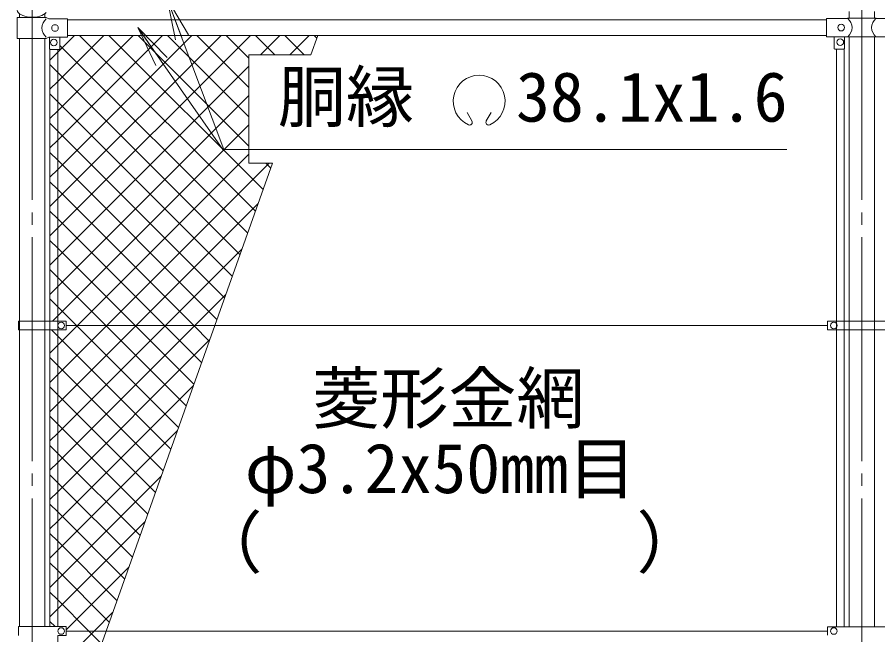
# Model space of a CAD drawing. Units: millimetres, scale not verified. Extents: x -10500 to 10500, y -7425 to 7425.
# Drawn here: x -8600 to -6526, y 831 to 2321 of the extents above; entities that cross this region are included whole.
import ezdxf
from ezdxf.enums import TextEntityAlignment as Align

# ---------------------------------------------------------------- set-up
doc = ezdxf.new("R2010")
doc.units = ezdxf.units.MM
doc.header["$LTSCALE"] = 30
doc.linetypes.add('LONG_CHAIN', pattern=[21, 18, -1, 1, -1])
for name, color, linetype, lineweight in [('0-2_D-STR-TXT', 7, 'Continuous', 9), ('0-4_D-STR1', 1, 'Continuous', 9), ('0-7_D-BMK', 2, 'LONG_CHAIN', 9), ('0-9_0', 7, 'Continuous', 9), ('0-A_D-STR3', 3, 'Continuous', 9), ('0-B_D-STR2', 7, 'Continuous', 9)]:
    doc.layers.add(name, color=color, linetype=linetype, lineweight=lineweight)
doc.styles.add('ＭＳ ゴシック', font='')
doc.styles.get('ＭＳ ゴシック').set_extended_font_data('MS Gothic')

# ---------------------------------------------------------------- blocks, each defined once
blk = doc.blocks.new('_Open')
at = {"layer": '0-9_0'}
blk.add_line((-30, 5), (0, 0), dxfattribs=at)
blk.add_lwpolyline([(-30, -5), (0, 0), (-30, 0)], dxfattribs=at)

msp = doc.modelspace()

# ---------------------------------------------------------------- linework, layer by layer
at = {"layer": '0-2_D-STR-TXT'}
for p, q in [((-8104.67, 2001.42), (-8308.75, 2294.69)), ((-7504.27, 2070.84), (-7515.78, 2090.78)), ((-7469.59, 2070.84), (-7458.07, 2090.78))]:
    msp.add_line(p, q, dxfattribs=at)
msp.add_lwpolyline([(-6744.8, 2001.42), (-8102.03, 2001.42), (-8237.87, 2364.09)], dxfattribs=at)
for centre, radius, start, end in [((-7486.93, 2118.51), 62.51, 294.32478, 245.67522), ((-7509.96, 2067.39), 6.58, 245.67522, 30), ((-7463.89, 2067.39), 6.58, 150, 294.32478)]:
    msp.add_arc(centre, radius, start, end, dxfattribs=at)
at = {"layer": '0-4_D-STR1'}
for p, q in [((-8594.57, 2320), (-8594.57, 2329.16)), ((-8534.07, 2320), (-8534.07, 2329.16)), ((-6594.57, 2318.4), (-6594.57, 2334.51)), ((-6534.07, 2318.4), (-6534.07, 2334.51)), ((-8479.32, 2315), (-6649.32, 2315)), ((-8594.57, 850.5), (-8594.57, 2270)), ((-8534.07, 850.5), (-8534.07, 2270)), ((-8479.32, 2276.9), (-6649.32, 2276.9)), ((-6594.57, 850.3), (-6594.57, 2273.5)), ((-6534.07, 850.3), (-6534.07, 2273.5))]:
    msp.add_line(p, q, dxfattribs=at)
at = {"layer": '0-7_D-BMK'}
for p, q in [((-8564.32, 3050), (-8564.32, -4535)), ((-6564.32, 3050), (-6564.32, -4535)), ((-8564.32, 1591.53), (-8564.32, 1550.75)), ((-8564.32, 854.53), (-8564.32, 813.75))]:
    msp.add_line(p, q, dxfattribs=at)
at = {"layer": '0-A_D-STR3'}
for p, q in [((-8600.42, 2320), (-8530.52, 2320)), ((-8600.42, 2270), (-8600.42, 2320)), ((-8524.52, 2317), (-8530.52, 2320)), ((-8524.52, 2317), (-8479.32, 2317)), ((-8479.32, 2317), (-8479.32, 2273)), ((-6649.32, 2317.9), (-6598.12, 2317.9)), ((-6649.32, 2317.9), (-6649.32, 2273.9)), ((-6598.12, 2318.4), (-6599.12, 2317.9)), ((-6530.52, 2317.9), (-6479.32, 2317.9)), ((-8600.42, 2270), (-8530.52, 2270)), ((-8524.52, 2273), (-8530.52, 2270)), ((-8524.52, 2273), (-8479.32, 2273)), ((-8522.32, 2245), (-8522.32, 2273)), ((-8497.32, 2245), (-8497.32, 2273)), ((-6649.32, 2273.9), (-6598.12, 2273.9)), ((-6631.32, 2273.9), (-6631.32, 2245.9)), ((-6606.32, 2273.9), (-6606.32, 2245.9)), ((-6598.12, 2273.4), (-6599.12, 2273.9)), ((-6598.12, 2273.4), (-6530.52, 2273.4)), ((-6530.52, 2273.4), (-6529.52, 2273.9)), ((-6530.52, 2273.9), (-6479.32, 2273.9)), ((-8521.82, 850.5), (-8521.82, 2243.68)), ((-8520.32, 2243), (-8499.32, 2243)), ((-8502.82, 850.5), (-8502.82, 2243)), ((-6608.32, 2243.9), (-6629.32, 2243.9)), ((-6625.82, 2244), (-6625.82, 850.3)), ((-6606.82, 2244.13), (-6606.82, 850.3)), ((-8597.12, 1587.5), (-8597.12, 1566.5)), ((-8597.12, 1587.5), (-8482.32, 1587.5)), ((-8482.32, 1587.5), (-8482.32, 1566.5)), ((-6646.82, 1577), (-8482.32, 1577)), ((-6646.82, 1587.3), (-6481.82, 1587.3)), ((-6646.82, 1587.3), (-6646.82, 1566.7)), ((-8597.12, 1566.5), (-8482.32, 1566.5)), ((-6646.82, 1566.7), (-6481.82, 1566.7)), ((-8597.12, 850.5), (-8597.12, 829.5)), ((-8597.12, 850.5), (-8482.32, 850.5)), ((-8482.32, 850.5), (-8482.32, 829.5)), ((-6646.82, 840), (-8482.32, 840)), ((-6646.82, 850.3), (-6481.82, 850.3)), ((-6646.82, 850.3), (-6646.82, 829.7))]:
    msp.add_line(p, q, dxfattribs=at)
msp.add_lwpolyline([(-6598.12, 2318.4), (-6530.52, 2318.4), (-6529.52, 2317.9)], dxfattribs=at)
for centre in [(-8509.32, 2295), (-6614.32, 2295.9), (-8512.32, 2260), (-6616.32, 2260.9), (-8494.32, 1577), (-6631.82, 1577), (-8494.32, 840), (-6631.82, 840)]:
    msp.add_circle(centre, 8, dxfattribs=at)
for centre, radius, start, end in [((-8511.93, 2295), 28.8, 130.19176, 229.80824), ((-6616.71, 2295.9), 28.8, 310.19176, 49.80824), ((-6511.93, 2295.9), 28.8, 130.19176, 229.80824), ((-8520.32, 2245), 2, 180, 270), ((-8499.32, 2245), 2, 270, 0), ((-6629.32, 2245.9), 2, 180, 270), ((-6608.32, 2245.9), 2, 270, 0)]:
    msp.add_arc(centre, radius, start, end, dxfattribs=at)
msp.add_ellipse((-8564.32, 2338.82), major_axis=(-36.12, 0), ratio=0.489413, start_param=0.0333908, end_param=2.781222, dxfattribs=at)
at = {"layer": '0-B_D-STR2'}
for p, q in [((-8502.82, 2236.76), (-8462.68, 2276.9)), ((-8502.82, 2166.05), (-8391.97, 2276.9)), ((-8502.82, 2095.34), (-8321.26, 2276.9)), ((-8502.82, 2024.63), (-8250.55, 2276.9)), ((-8502.82, 1953.92), (-8179.84, 2276.9)), ((-8502.82, 1883.21), (-8109.12, 2276.9)), ((-8502.82, 1812.49), (-8038.41, 2276.9)), ((-8026.36, 1852.82), (-8450.44, 2276.9)), ((-8007.83, 1905), (-8379.73, 2276.9)), ((-8041.85, 2009.72), (-8309.02, 2276.9)), ((-8041.85, 2080.43), (-8238.31, 2276.9)), ((-8041.85, 2151.14), (-8167.6, 2276.9)), ((-8041.85, 2221.86), (-8096.89, 2276.9)), ((-7979.54, 2230.26), (-8026.18, 2276.9)), ((-8014.34, 2230.26), (-7967.7, 2276.9)), ((-7908.83, 2230.26), (-7955.47, 2276.9)), ((-7943.63, 2230.26), (-7896.99, 2276.9)), ((-7878.1, 2270.24), (-7884.76, 2276.9)), ((-8044.89, 1800.64), (-8497.32, 2253.06)), ((-8521.82, 2217.76), (-8502.82, 2236.76)), ((-8502.82, 2187.85), (-8521.82, 2206.85)), ((-8502.82, 1741.78), (-8041.85, 2202.76)), ((-8063.43, 1748.46), (-8502.82, 2187.85)), ((-8521.82, 2147.05), (-8502.82, 2166.05)), ((-8502.82, 2117.14), (-8521.82, 2136.14)), ((-8502.82, 1671.07), (-8041.85, 2132.05)), ((-8081.96, 1696.28), (-8502.82, 2117.14)), ((-8521.82, 2076.34), (-8502.82, 2095.34)), ((-8502.82, 2046.43), (-8521.82, 2065.43)), ((-8100.49, 1644.1), (-8502.82, 2046.43)), ((-8521.82, 2005.63), (-8502.82, 2024.63)), ((-8502.82, 1975.72), (-8521.82, 1994.72)), ((-8119.02, 1591.92), (-8502.82, 1975.72)), ((-8521.82, 1934.92), (-8502.82, 1953.92)), ((-7989.3, 1957.17), (-8000.75, 1968.63)), ((-8502.82, 1905.01), (-8521.82, 1924.01)), ((-8174.81, 1577), (-8502.82, 1905.01)), ((-8521.82, 1864.21), (-8502.82, 1883.21)), ((-8314.05, 1577), (-8019.82, 1871.23)), ((-8502.82, 1834.3), (-8521.82, 1853.3)), ((-8245.52, 1577), (-8502.82, 1834.3)), ((-8521.82, 1793.49), (-8502.82, 1812.49)), ((-8502.82, 1763.59), (-8521.82, 1782.59)), ((-8316.23, 1577), (-8502.82, 1763.59)), ((-8243.34, 1577), (-8058.77, 1761.57)), ((-8521.82, 1722.78), (-8502.82, 1741.78)), ((-8502.82, 1692.88), (-8521.82, 1711.88)), ((-8386.94, 1577), (-8502.82, 1692.88)), ((-8521.82, 1652.07), (-8502.82, 1671.07)), ((-8502.82, 1622.17), (-8521.82, 1641.17)), ((-8172.63, 1577), (-8097.72, 1651.91)), ((-8457.65, 1577), (-8502.82, 1622.17)), ((-8502.82, 1388.23), (-8314.05, 1577)), ((-8502.82, 1317.52), (-8243.34, 1577)), ((-8502.82, 1246.81), (-8172.63, 1577)), ((-8211.68, 1331.03), (-8457.65, 1577)), ((-8193.15, 1383.21), (-8386.94, 1577)), ((-8174.62, 1435.39), (-8316.23, 1577)), ((-8156.09, 1487.57), (-8245.52, 1577)), ((-8137.55, 1539.75), (-8174.81, 1577)), ((-8502.82, 1176.1), (-8136.66, 1542.25)), ((-8502.82, 1480.75), (-8521.82, 1499.75)), ((-8248.75, 1226.68), (-8502.82, 1480.75)), ((-8502.82, 1105.39), (-8175.61, 1432.6)), ((-8502.82, 1410.04), (-8521.82, 1429.04)), ((-8267.28, 1174.5), (-8502.82, 1410.04)), ((-8521.82, 1369.23), (-8502.82, 1388.23)), ((-8502.82, 1339.33), (-8521.82, 1358.33)), ((-8285.81, 1122.32), (-8502.82, 1339.33)), ((-8521.82, 1298.52), (-8502.82, 1317.52)), ((-8502.82, 1034.68), (-8214.56, 1322.94)), ((-8502.82, 1268.61), (-8521.82, 1287.61)), ((-8304.34, 1070.14), (-8502.82, 1268.61)), ((-8521.82, 1227.81), (-8502.82, 1246.81)), ((-8502.82, 1197.9), (-8521.82, 1216.9)), ((-8502.82, 963.97), (-8253.51, 1213.28)), ((-8322.88, 1017.96), (-8502.82, 1197.9)), ((-8521.82, 1157.1), (-8502.82, 1176.1)), ((-8502.82, 1127.19), (-8521.82, 1146.19)), ((-8341.41, 965.78), (-8502.82, 1127.19)), ((-8521.82, 1086.39), (-8502.82, 1105.39)), ((-8502.82, 893.26), (-8292.45, 1103.62)), ((-8502.82, 1056.48), (-8521.82, 1075.48)), ((-8359.94, 913.6), (-8502.82, 1056.48)), ((-8521.82, 1015.68), (-8502.82, 1034.68)), ((-8502.82, 985.77), (-8521.82, 1004.77)), ((-8378.47, 861.43), (-8502.82, 985.77)), ((-8482.32, 843.04), (-8331.4, 993.96)), ((-8521.82, 944.97), (-8502.82, 963.97)), ((-8521.82, 874.26), (-8502.82, 893.26)), ((-8508.97, 850.5), (-8521.82, 863.35))]:
    msp.add_line(p, q, dxfattribs=at)
for points in [[(-8041.85, 1968.63), (-8041.85, 2230.26), (-7892.3, 2230.26), (-7875.74, 2276.9), (-8479.32, 2276.9), (-8479.32, 2273), (-8497.32, 2273), (-8497.32, 2245)], [(-8499.32, 2243), (-8502.82, 2243), (-8502.82, 1587.5), (-8482.32, 1587.5), (-8482.32, 1577), (-8124.32, 1577), (-7985.23, 1968.63), (-8041.85, 1968.63)], [(-8515.68, 1587.5), (-8502.82, 1600.36), (-8041.85, 2061.34)], [(-8521.82, 1510.65), (-8502.82, 1529.65), (-8455.47, 1577), (-8041.85, 1990.62)], [(-8521.82, 1439.94), (-8502.82, 1458.94), (-8384.76, 1577), (-7993.13, 1968.63)], [(-8230.22, 1278.85), (-8502.82, 1551.46), (-8517.86, 1566.5)], [(-8397.01, 809.25), (-8427.76, 840), (-8502.82, 915.06), (-8521.82, 934.06)], [(-8521.82, 732.83), (-8502.82, 751.83), (-8414.65, 840), (-8370.35, 884.31)]]:
    msp.add_lwpolyline(points, dxfattribs=at)
for points in [[(-8502.82, 2243), (-8521.82, 2243), (-8521.82, 1587.5), (-8502.82, 1587.5)], [(-8124.32, 1577), (-8482.32, 1577), (-8482.32, 1566.5), (-8502.82, 1566.5), (-8502.82, 850.5), (-8482.32, 850.5), (-8482.32, 840), (-8386.08, 840)], [(-8502.82, 1566.5), (-8521.82, 1566.5), (-8521.82, 850.5), (-8502.82, 850.5)], [(-8386.08, 840), (-8482.32, 840), (-8482.32, 829.5), (-8502.82, 829.5), (-8502.82, 566.3), (-8483.29, 566.3)]]:
    msp.add_lwpolyline(points, close=True, dxfattribs=at)
msp.add_arc((-8499.32, 2245), 2, 270, 0, dxfattribs=at)

# ---------------------------------------------------------------- block references
at = {"layer": '0-2_D-STR-TXT', "xscale": 3.333333, "yscale": 3.333333}
for p, rotation in [((-8238.58, 2365.96), 110.53488), ((-8309.9, 2296.33), 124.83367)]:
    msp.add_blockref('_Open', p, dxfattribs=dict(at, rotation=rotation))

# ---------------------------------------------------------------- texts
at = {"layer": '0-2_D-STR-TXT', "style": 'ＭＳ ゴシック'}
for s, p in [('胴縁 \u300038.1x1.6', (-7972.18, 2032.88)), ('菱形金網', (-7889.19, 1305.55)), ('φ3.2x50mm目', (-8051.63, 1136.57)), ('（\u3000\u3000   \u3000\u3000）', (-8173.46, 957.45))]:
    msp.add_text(s, height=120.3, dxfattribs=at).set_placement(p, align=Align.BOTTOM_LEFT)

doc.saveas('drawing.dxf')
